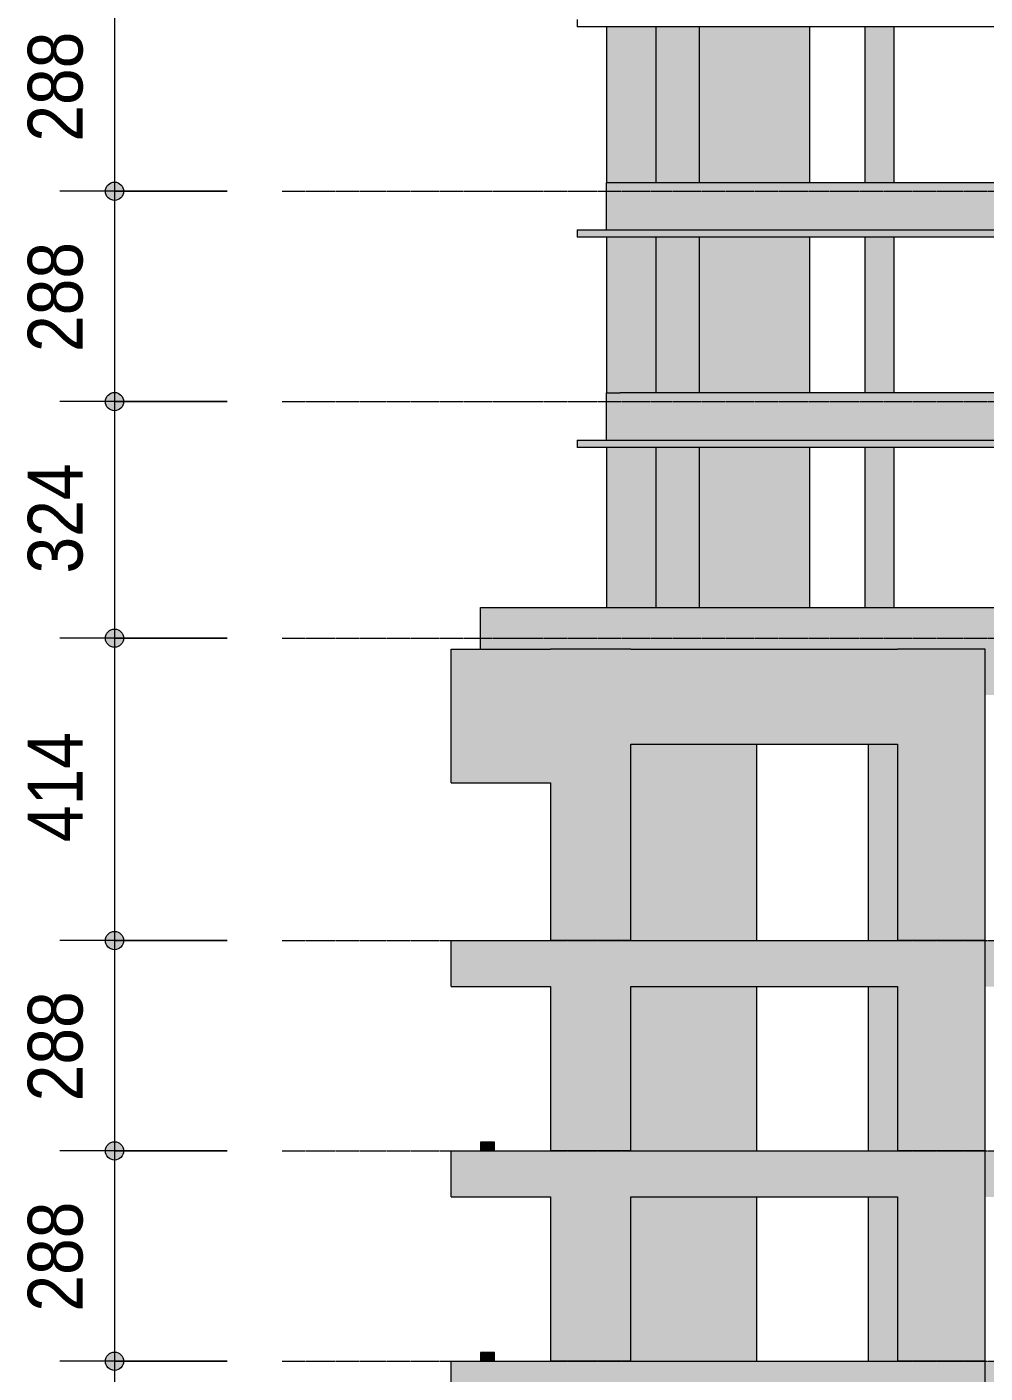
# Model space of a CAD drawing. Header units: centimetres. Extents: x -1475 to 26323, y -1238 to 84208.
# Drawn here: x 12806 to 14119, y 75527 to 77370 of the extents above; entities that cross this region are included whole.
import ezdxf

# ---------------------------------------------------------------- set-up
doc = ezdxf.new("R2010")
doc.units = ezdxf.units.CM
doc.linetypes.add('Centro', pattern=[3.175, 0.635, -0.47625, 1.5875, -0.47625])
for name, color, linetype, lineweight in [('A-ANNO-DIMS', 7, 'Continuous', 9), ('A-ANNO-DIMS-500', 7, 'Continuous', 9), ('A-FLOR', 7, 'Continuous', 9), ('A-FLOR-LEVL', 7, 'Continuous', 9), ('S-BEAM', 7, 'Continuous', 9), ('S-COLS', 7, 'Continuous', 9)]:
    doc.layers.add(name, color=color, linetype=linetype, lineweight=lineweight)
doc.styles.add('Fira Sans_5', font='', dxfattribs={"width": 0.9, "height": 75})
doc.styles.get('Fira Sans_5').set_extended_font_data('Fira Sans')
doc.dimstyles.new('PED_R80_1_5mm_ACIMA_As_ESQ__R00_6', dxfattribs={"dimscale": 30.48, "dimtxt": 102.298456, "dimasz": 3.28084, "dimexe": 2.46063, "dimexo": 2.46063, "dimgap": 0.492126, "dimtad": 1, "dimdec": 1, "dimrnd": 0.5, "dimdsep": 46, "dimtxsty": 'Fira Sans_5', "dimblk1": 'DOTSMALL', "dimblk2": 'DOTSMALL', "dimsah": 1, "dimcen": 0.09, "dimdle": 4.92126, "dimazin": 0, "dimtfac": 1, "dimtdec": 4, "dimtix": 1, "dimtmove": 0, "dimatfit": 3, "dimfxl": 1, "dimtvp": 1, "dimtolj": 1, "dimtzin": 0, "dimarcsym": 2})

# ---------------------------------------------------------------- blocks, each defined once
blk = doc.blocks.new('DIMBLOCK433-CT301 - CORTE ESQ_ DSUP')
at = {"layer": 'A-ANNO-DIMS-500', "true_color": 0x000032}
h = blk.add_hatch(color=178, dxfattribs=at)
edge = h.paths.add_edge_path(flags=0)
edge.add_arc((12926.4, 77433), 12.5, 0, 360)
h = blk.add_hatch(color=178, dxfattribs=at)
edge = h.paths.add_edge_path(flags=0)
edge.add_arc((12926.4, 77145), 12.5, 0, 360)
at = {"layer": 'A-ANNO-DIMS-500', "color": 178, "true_color": 0x000032}
for p, q in [((13080.8, 77433), (12851.4, 77433)), ((12926.4, 77433), (12926.4, 77145)), ((12926.4, 77433), (13080.8, 77433)), ((13080.8, 77145), (12851.4, 77145)), ((12926.4, 77145), (13080.8, 77145))]:
    blk.add_line(p, q, dxfattribs=at)
for centre in [(12926.4, 77433), (12926.4, 77145)]:
    blk.add_circle(centre, 12.5, dxfattribs=at)
at = {"layer": 'A-ANNO-DIMS-500', "color": 0, "insert": (12807.6, 77212.9), "char_height": 75, "width": 182.563, "attachment_point": 1, "rotation": 90, "line_spacing_factor": 1.049215, "style": 'Fira Sans_5'}
blk.add_mtext('288', dxfattribs=at)
blk = doc.blocks.new('_DotSmall')
at = {"color": 0, "linetype": 'ByBlock', "const_width": 0.5}
blk.add_lwpolyline([(-0.0625, 0, 1), (0.0625, 0, 1)], format="xyb", close=True, dxfattribs=at)
blk = doc.blocks.new('DIMBLOCK434-CT301 - CORTE ESQ_ DSUP')
at = {"layer": 'A-ANNO-DIMS-500', "true_color": 0x000032}
h = blk.add_hatch(color=178, dxfattribs=at)
edge = h.paths.add_edge_path(flags=0)
edge.add_arc((12926.4, 77145), 12.5, 0, 360)
h = blk.add_hatch(color=178, dxfattribs=at)
edge = h.paths.add_edge_path(flags=0)
edge.add_arc((12926.4, 76857), 12.5, 0, 360)
at = {"layer": 'A-ANNO-DIMS-500', "color": 178, "true_color": 0x000032}
for p, q in [((13080.8, 77145), (12851.4, 77145)), ((12926.4, 77145), (12926.4, 76857)), ((12926.4, 77145), (13080.8, 77145)), ((13080.8, 76857), (12851.4, 76857)), ((12926.4, 76857), (13080.8, 76857))]:
    blk.add_line(p, q, dxfattribs=at)
for centre in [(12926.4, 77145), (12926.4, 76857)]:
    blk.add_circle(centre, 12.5, dxfattribs=at)
at = {"layer": 'A-ANNO-DIMS-500', "color": 0, "insert": (12807.6, 76924.9), "char_height": 75, "width": 182.563, "attachment_point": 1, "rotation": 90, "line_spacing_factor": 1.049215, "style": 'Fira Sans_5'}
blk.add_mtext('288', dxfattribs=at)
blk = doc.blocks.new('DIMBLOCK435-CT301 - CORTE ESQ_ DSUP')
at = {"layer": 'A-ANNO-DIMS-500', "true_color": 0x000032}
h = blk.add_hatch(color=178, dxfattribs=at)
edge = h.paths.add_edge_path(flags=0)
edge.add_arc((12926.4, 76857), 12.5, 0, 360)
h = blk.add_hatch(color=178, dxfattribs=at)
edge = h.paths.add_edge_path(flags=0)
edge.add_arc((12926.4, 76533), 12.5, 0, 360)
at = {"layer": 'A-ANNO-DIMS-500', "color": 178, "true_color": 0x000032}
for p, q in [((13080.8, 76857), (12851.4, 76857)), ((12926.4, 76857), (12926.4, 76533)), ((12926.4, 76857), (13080.8, 76857)), ((13080.8, 76533), (12851.4, 76533)), ((12926.4, 76533), (13080.8, 76533))]:
    blk.add_line(p, q, dxfattribs=at)
for centre in [(12926.4, 76857), (12926.4, 76533)]:
    blk.add_circle(centre, 12.5, dxfattribs=at)
at = {"layer": 'A-ANNO-DIMS-500', "color": 0, "insert": (12807.6, 76621.6), "char_height": 75, "width": 176.268, "attachment_point": 1, "rotation": 90, "line_spacing_factor": 1.049215, "style": 'Fira Sans_5'}
blk.add_mtext('324', dxfattribs=at)
blk = doc.blocks.new('DIMBLOCK436-CT301 - CORTE ESQ_ DSUP')
at = {"layer": 'A-ANNO-DIMS-500', "true_color": 0x000032}
h = blk.add_hatch(color=178, dxfattribs=at)
edge = h.paths.add_edge_path(flags=0)
edge.add_arc((12926.4, 76533), 12.5, 0, 360)
h = blk.add_hatch(color=178, dxfattribs=at)
edge = h.paths.add_edge_path(flags=0)
edge.add_arc((12926.4, 76119), 12.5, 0, 360)
at = {"layer": 'A-ANNO-DIMS-500', "color": 178, "true_color": 0x000032}
for p, q in [((13080.8, 76533), (12851.4, 76533)), ((12926.4, 76533), (12926.4, 76119)), ((12926.4, 76533), (13080.8, 76533)), ((13080.8, 76119), (12851.4, 76119)), ((12926.4, 76119), (13080.8, 76119))]:
    blk.add_line(p, q, dxfattribs=at)
for centre in [(12926.4, 76533), (12926.4, 76119)]:
    blk.add_circle(centre, 12.5, dxfattribs=at)
at = {"layer": 'A-ANNO-DIMS-500', "color": 0, "insert": (12807.6, 76253.9), "char_height": 75, "width": 173.12, "attachment_point": 1, "rotation": 90, "line_spacing_factor": 1.049215, "style": 'Fira Sans_5'}
blk.add_mtext('414', dxfattribs=at)
blk = doc.blocks.new('DIMBLOCK437-CT301 - CORTE ESQ_ DSUP')
at = {"layer": 'A-ANNO-DIMS-500', "true_color": 0x000032}
h = blk.add_hatch(color=178, dxfattribs=at)
edge = h.paths.add_edge_path(flags=0)
edge.add_arc((12926.4, 76119), 12.5, 0, 360)
h = blk.add_hatch(color=178, dxfattribs=at)
edge = h.paths.add_edge_path(flags=0)
edge.add_arc((12926.4, 75831), 12.5, 0, 360)
at = {"layer": 'A-ANNO-DIMS-500', "color": 178, "true_color": 0x000032}
for p, q in [((13080.8, 76119), (12851.4, 76119)), ((12926.4, 76119), (12926.4, 75831)), ((12926.4, 76119), (13080.8, 76119)), ((13080.8, 75831), (12851.4, 75831)), ((12926.4, 75831), (13080.8, 75831))]:
    blk.add_line(p, q, dxfattribs=at)
for centre in [(12926.4, 76119), (12926.4, 75831)]:
    blk.add_circle(centre, 12.5, dxfattribs=at)
at = {"layer": 'A-ANNO-DIMS-500', "color": 0, "insert": (12807.6, 75898.9), "char_height": 75, "width": 182.563, "attachment_point": 1, "rotation": 90, "line_spacing_factor": 1.049215, "style": 'Fira Sans_5'}
blk.add_mtext('288', dxfattribs=at)
blk = doc.blocks.new('DIMBLOCK438-CT301 - CORTE ESQ_ DSUP')
at = {"layer": 'A-ANNO-DIMS-500', "true_color": 0x000032}
h = blk.add_hatch(color=178, dxfattribs=at)
edge = h.paths.add_edge_path(flags=0)
edge.add_arc((12926.4, 75831), 12.5, 0, 360)
h = blk.add_hatch(color=178, dxfattribs=at)
edge = h.paths.add_edge_path(flags=0)
edge.add_arc((12926.4, 75543), 12.5, 0, 360)
at = {"layer": 'A-ANNO-DIMS-500', "color": 178, "true_color": 0x000032}
for p, q in [((13080.8, 75831), (12851.4, 75831)), ((12926.4, 75831), (12926.4, 75543)), ((12926.4, 75831), (13080.8, 75831)), ((13080.8, 75543), (12851.4, 75543)), ((12926.4, 75543), (13080.8, 75543))]:
    blk.add_line(p, q, dxfattribs=at)
for centre in [(12926.4, 75831), (12926.4, 75543)]:
    blk.add_circle(centre, 12.5, dxfattribs=at)
at = {"layer": 'A-ANNO-DIMS-500', "color": 0, "insert": (12807.6, 75610.9), "char_height": 75, "width": 182.563, "attachment_point": 1, "rotation": 90, "line_spacing_factor": 1.049215, "style": 'Fira Sans_5'}
blk.add_mtext('288', dxfattribs=at)
blk = doc.blocks.new('DIMBLOCK439-CT301 - CORTE ESQ_ DSUP')
at = {"layer": 'A-ANNO-DIMS-500', "true_color": 0x000032}
h = blk.add_hatch(color=178, dxfattribs=at)
edge = h.paths.add_edge_path(flags=0)
edge.add_arc((12926.4, 75543), 12.5, 0, 360)
h = blk.add_hatch(color=178, dxfattribs=at)
edge = h.paths.add_edge_path(flags=0)
edge.add_arc((12926.4, 75255), 12.5, 0, 360)
at = {"layer": 'A-ANNO-DIMS-500', "color": 178, "true_color": 0x000032}
for p, q in [((13080.8, 75543), (12851.4, 75543)), ((12926.4, 75543), (12926.4, 75255)), ((12926.4, 75543), (13080.8, 75543)), ((13080.8, 75255), (12851.4, 75255)), ((12926.4, 75255), (13080.8, 75255))]:
    blk.add_line(p, q, dxfattribs=at)
for centre in [(12926.4, 75543), (12926.4, 75255)]:
    blk.add_circle(centre, 12.5, dxfattribs=at)
at = {"layer": 'A-ANNO-DIMS-500', "color": 0, "insert": (12807.6, 75322.9), "char_height": 75, "width": 182.563, "attachment_point": 1, "rotation": 90, "line_spacing_factor": 1.049215, "style": 'Fira Sans_5'}
blk.add_mtext('288', dxfattribs=at)

msp = doc.modelspace()

# ---------------------------------------------------------------- hatches: boundary and pattern name
at = {"layer": 'A-FLOR', "true_color": 0xc0c0c0}
for points in [[(13560, 77082), (14465, 77082), (14464.5, 77092), (13560, 77092)], [(13600, 76794), (14465, 76794), (14464.5, 76804), (13560, 76804), (13560, 76794)]]:
    msp.add_hatch(color=9, dxfattribs=at).paths.add_polyline_path(points, flags=0)
at = {"layer": 'S-BEAM', "true_color": 0xc0c0c0}
for points in [[(13619, 77092), (13619, 77157), (13600, 77157), (13600, 77092)], [(13627.11, 77092), (14290, 77092), (14290, 77157), (13619, 77157), (13619, 77092)], [(13619, 76804), (13619, 76869), (13600, 76869), (13600, 76804)], [(13446.5, 76518), (13446.5, 76575), (13427.5, 76575), (13427.5, 76518)], [(14272.5, 76455), (14272.5, 76518), (14291.5, 76518), (14291.5, 76575), (13446.5, 76575), (13446.5, 76518), (14118.5, 76518), (14118.5, 76455)], [(13523.5, 76335), (13523.5, 76518), (13387.5, 76518), (13387.5, 76335), (13465.72, 76335)], [(13998.5, 76388), (13998.5, 76518), (13633.5, 76518), (13633.5, 76388), (13909.41, 76388)], [(13387.5, 76056), (13523.5, 76056), (13523.5, 76119), (13387.5, 76119), (13387.5, 76062.02)], [(13998.5, 76056), (13998.5, 76119), (13633.5, 76119), (13633.5, 76056), (13958.5, 76056)], [(14118.5, 76056), (14272.5, 76056), (14272.5, 76119), (14118.5, 76119), (14118.5, 76062.02)], [(13427.5, 75831), (13446.5, 75831), (13446.5, 75843), (13427.5, 75843)], [(13387.5, 75768), (13523.5, 75768), (13523.5, 75831), (13387.5, 75831)], [(13998.5, 75768), (13998.5, 75831), (13633.5, 75831), (13633.5, 75768), (13958.5, 75768)], [(14272.5, 75768), (14272.5, 75831), (14118.5, 75831), (14118.5, 75768), (14163.3, 75768)], [(13427.5, 75543.01), (13446.5, 75543.01), (13446.5, 75555.01), (13427.5, 75555.01)], [(13387.5, 75480.01), (13523.5, 75480.01), (13523.5, 75543.01), (13387.5, 75543.01)], [(13958.5, 75480.01), (13998.5, 75480.01), (13998.5, 75543.01), (13633.5, 75543.01), (13633.5, 75480.01), (13909.41, 75480.01)], [(14272.5, 75480.01), (14272.5, 75543.01), (14118.5, 75543.01), (14118.5, 75480.01), (14163.3, 75480.01)]]:
    msp.add_hatch(color=9, dxfattribs=at).paths.add_polyline_path(points, flags=0)
h = msp.add_hatch(color=9, dxfattribs=at)
h.paths.add_polyline_path([(14265.89, 76804), (14290, 76804), (14290, 76869), (13619, 76869), (13619, 76804), (14224.91, 76804)], flags=0)
h.paths.add_polyline_path([(14255.91, 76821), (14224.91, 76821), (14224.91, 76842), (14255.91, 76842), (14255.91, 76821.87)], flags=0)
at = {"layer": 'S-COLS', "true_color": 0xc0c0c0}
h = msp.add_hatch(color=9, dxfattribs=at)
h.paths.add_polyline_path([(13600, 77157), (13667.51, 77157), (13667.5, 77370), (13600, 77370), (13600, 77164.37)], flags=0)
h.paths.add_polyline_path([(13727.5, 77157), (13878.5, 77157), (13878.5, 77370), (13727.5, 77370), (13727.5, 77164.37)], flags=0)
for points in [[(13667.51, 77157), (13697.5, 77157), (13697.5, 77370), (13667.6, 77370), (13667.51, 77164.37)], [(13718.72, 77157), (13727.5, 77157), (13726.93, 77370), (13697.5, 77370), (13697.5, 77157), (13718.45, 77157)], [(13954, 77157), (13994, 77157), (13994, 77370), (13954, 77370), (13954, 77164.37)], [(13667.51, 76869), (13697.5, 76869), (13697.5, 77082), (13667.6, 77082), (13667.56, 76980.64)], [(13718.72, 76869), (13727.5, 76869), (13726.93, 77082), (13697.5, 77082), (13697.5, 76869), (13718.45, 76869)], [(13956.96, 76869), (13994, 76869), (13994, 77082), (13954, 77082), (13954, 76869)], [(13667.5, 76575), (13697.5, 76575), (13697.5, 76794), (13667.5, 76794), (13667.5, 76613.19)], [(13718.72, 76575), (13727.5, 76575), (13726.93, 76794), (13697.5, 76794), (13697.5, 76575), (13717.95, 76575)], [(13954, 76575), (13994, 76575), (13994, 76794), (13954, 76794)], [(13523.5, 76119), (13633.5, 76119), (13633.5, 76518), (13523.5, 76518), (13523.5, 76335)], [(14118.5, 76119), (14118.5, 76518), (13998.5, 76518), (13998.5, 76119)], [(13806, 76119), (13806, 76388), (13633.5, 76388), (13633.5, 76119)], [(13998.5, 76119), (13998.5, 76388), (13958.5, 76388), (13958.5, 76119), (13964.9, 76119)], [(13633.5, 75831), (13633.5, 76119), (13523.5, 76119), (13523.5, 75831), (13533.01, 75831)], [(14118.5, 75831), (14118.5, 76119), (13998.5, 76119), (13998.5, 75831)], [(13806, 75831), (13806, 76056), (13633.5, 76056), (13633.5, 75831)], [(13998.5, 75831), (13998.5, 76056), (13958.5, 76056), (13958.5, 75831)], [(13633.5, 75543.01), (13633.5, 75831), (13523.5, 75831), (13523.5, 75543.01), (13533.01, 75543.01)], [(13998.5, 75543.01), (14118.5, 75543.01), (14118.5, 75831), (13998.5, 75831), (13998.5, 75694.57)], [(13806, 75543.01), (13806, 75768), (13633.5, 75768), (13633.5, 75543.01)], [(13998.5, 75543.01), (13998.5, 75768), (13958.5, 75768), (13958.5, 75543.01)], [(13533.01, 75255.01), (13633.5, 75255.01), (13633.5, 75543.01), (13523.5, 75543.01), (13523.5, 75255.01)], [(13998.5, 75255.01), (14118.5, 75255.01), (14118.5, 75543.01), (13998.5, 75543.01), (13998.5, 75327.12)]]:
    msp.add_hatch(color=9, dxfattribs=at).paths.add_polyline_path(points, flags=0)
h = msp.add_hatch(color=9, dxfattribs=at)
h.paths.add_polyline_path([(13600, 76869), (13667.51, 76869), (13667.5, 77082), (13600, 77082), (13600, 76980.64)], flags=0)
h.paths.add_polyline_path([(13878.5, 76869), (13878.5, 77082), (13727.5, 77082), (13727.5, 76869), (13863.65, 76869)], flags=0)
h = msp.add_hatch(color=9, dxfattribs=at)
h.paths.add_polyline_path([(13600, 76575), (13667.5, 76575), (13667.5, 76794), (13600, 76794), (13600, 76613.19)], flags=0)
h.paths.add_polyline_path([(13878.5, 76575), (13878.5, 76794), (13727.5, 76794), (13727.5, 76575), (13820.99, 76575)], flags=0)

# ---------------------------------------------------------------- linework, layer by layer
at = {"layer": 'A-FLOR'}
for p, q in [((13560, 77380), (13560, 77370)), ((14465, 77370), (13560, 77370)), ((13560, 77092), (14465, 77092)), ((13560, 77092), (13560, 77082)), ((14465, 77082), (13560, 77082)), ((13560, 76804), (14465, 76804)), ((13560, 76804), (13560, 76794)), ((14465, 76794), (13560, 76794))]:
    msp.add_line(p, q, dxfattribs=at)
at = {"layer": 'A-FLOR-LEVL', "linetype": 'Centro'}
for p, q in [((13155.75, 77145), (16954.35, 77145)), ((13155.75, 76857), (16954.35, 76857)), ((13155.75, 76533), (16954.35, 76533)), ((13155.75, 76119), (16954.35, 76119)), ((13155.75, 75831), (16954.35, 75831)), ((13155.75, 75543.01), (16954.35, 75543.01))]:
    msp.add_line(p, q, dxfattribs=at)
at = {"layer": 'S-BEAM'}
for p, q in [((13600, 77157), (13619, 77157)), ((13600, 77092), (13600, 77157)), ((13619, 77157), (14290, 77157)), ((13600, 76869), (13619, 76869)), ((13600, 76804), (13600, 76869)), ((14290, 76869), (13619, 76869)), ((13427.5, 76575), (13446.5, 76575)), ((13427.5, 76518), (13427.5, 76575)), ((13446.5, 76575), (14291.5, 76575)), ((13387.5, 76335), (13387.5, 76518)), ((13387.5, 76518), (13523.5, 76518)), ((13633.5, 76518), (13998.5, 76518)), ((13633.5, 76388), (13998.5, 76388)), ((13387.5, 76335), (13523.5, 76335)), ((13387.5, 76056), (13387.5, 76119)), ((13387.5, 76119), (13523.5, 76119)), ((13633.5, 76119), (13998.5, 76119)), ((13387.5, 76056), (13523.5, 76056)), ((13633.5, 76056), (13998.5, 76056)), ((13446.5, 75843), (13427.5, 75843)), ((13427.5, 75843), (13427.5, 75831)), ((13446.5, 75831), (13446.5, 75843)), ((13387.5, 75768), (13387.5, 75831)), ((13387.5, 75831), (13523.5, 75831)), ((13633.5, 75831), (13998.5, 75831)), ((13387.5, 75768), (13523.5, 75768)), ((13633.5, 75768), (13998.5, 75768)), ((13446.5, 75555.01), (13427.5, 75555.01)), ((13427.5, 75555.01), (13427.5, 75543.01)), ((13446.5, 75543.01), (13446.5, 75555.01)), ((13387.5, 75480.01), (13387.5, 75543.01)), ((13387.5, 75543.01), (13523.5, 75543.01)), ((13633.5, 75543.01), (13998.5, 75543.01))]:
    msp.add_line(p, q, dxfattribs=at)
at = {"layer": 'S-COLS'}
for p, q in [((13600, 77370), (13600, 77157)), ((13667.5, 77370), (13667.5, 77157)), ((13727.5, 77157), (13727.5, 77370)), ((13878.5, 77157), (13878.5, 77370)), ((13954, 77370), (13954, 77157)), ((13994, 77157), (13994, 77370)), ((13600, 77082), (13600, 76869)), ((13667.5, 77082), (13667.5, 76869)), ((13727.5, 76869), (13727.5, 77082)), ((13878.5, 76869), (13878.5, 77082)), ((13954, 77082), (13954, 76869)), ((13994, 76869), (13994, 77082)), ((13600, 76794), (13600, 76575)), ((13667.5, 76794), (13667.5, 76575)), ((13727.5, 76575), (13727.5, 76794)), ((13878.5, 76575), (13878.5, 76794)), ((13954, 76794), (13954, 76575)), ((13994, 76575), (13994, 76794)), ((13633.5, 76518), (13523.5, 76518)), ((14118.5, 76518), (13998.5, 76518)), ((14118.5, 76119), (14118.5, 76518)), ((13633.5, 76119), (13633.5, 76388)), ((13806, 76119), (13806, 76388)), ((13958.5, 76388), (13958.5, 76119)), ((13998.5, 76388), (13998.5, 76119)), ((13523.5, 76335), (13523.5, 76119)), ((13633.5, 76119), (13523.5, 76119)), ((13633.5, 76119), (13523.5, 76119)), ((14118.5, 76119), (13998.5, 76119)), ((14118.5, 76119), (13998.5, 76119)), ((14118.5, 75831), (14118.5, 76119)), ((13523.5, 76056), (13523.5, 75831)), ((13633.5, 75831), (13633.5, 76056)), ((13806, 75831), (13806, 76056)), ((13958.5, 76056), (13958.5, 75831)), ((13998.5, 76056), (13998.5, 75831)), ((13633.5, 75831), (13523.5, 75831)), ((13633.5, 75831), (13523.5, 75831)), ((14118.5, 75831), (13998.5, 75831)), ((14118.5, 75831), (13998.5, 75831)), ((14118.5, 75543.01), (14118.5, 75831)), ((13523.5, 75768), (13523.5, 75543.01)), ((13633.5, 75543.01), (13633.5, 75768)), ((13806, 75543.01), (13806, 75768)), ((13958.5, 75768), (13958.5, 75543.01)), ((13998.5, 75768), (13998.5, 75543.01)), ((13633.5, 75543.01), (13523.5, 75543.01)), ((13633.5, 75543.01), (13523.5, 75543.01)), ((14118.5, 75543.01), (13998.5, 75543.01)), ((14118.5, 75543.01), (13998.5, 75543.01)), ((14118.5, 75255.01), (14118.5, 75543.01))]:
    msp.add_line(p, q, dxfattribs=at)

# ---------------------------------------------------------------- dimensions: what is measured, and where the dimension line sits
at = {"layer": 'A-ANNO-DIMS', "color": 178, "true_color": 0x000032}
for base, p1, p2, override, picture, middle in [((12926.42, 77145), (13155.75, 77433), (13155.75, 77145), {"dimpost": '<>', "dimfxl": 288}, 'DIMBLOCK433-CT301 - CORTE ESQ_ DSUP', (12873.26, 77289)), ((12926.42, 76857), (13155.75, 77145), (13155.75, 76857), {"dimpost": '<>', "dimfxl": 288}, 'DIMBLOCK434-CT301 - CORTE ESQ_ DSUP', (12873.26, 77001)), ((12926.42, 76533), (13155.75, 76857), (13155.75, 76533), {"dimpost": '<>', "dimfxl": 323.998}, 'DIMBLOCK435-CT301 - CORTE ESQ_ DSUP', (12873.26, 76695)), ((12926.42, 76119), (13155.75, 76533), (13155.75, 76119), {"dimpost": '<>', "dimfxl": 414.002}, 'DIMBLOCK436-CT301 - CORTE ESQ_ DSUP', (12873.92, 76326)), ((12926.42, 75831), (13155.75, 76119), (13155.75, 75831), {"dimpost": '<>', "dimfxl": 288}, 'DIMBLOCK437-CT301 - CORTE ESQ_ DSUP', (12873.26, 75975)), ((12926.42, 75543.01), (13155.75, 75831), (13155.75, 75543.01), {"dimpost": '<>', "dimfxl": 287.995}, 'DIMBLOCK438-CT301 - CORTE ESQ_ DSUP', (12873.26, 75687)), ((12926.42, 75255.01), (13155.75, 75543.01), (13155.75, 75255.01), {"dimpost": '<>', "dimfxl": 288}, 'DIMBLOCK439-CT301 - CORTE ESQ_ DSUP', (12873.26, 75399.01))]:
    dim = msp.add_linear_dim(base=base, p1=p1, p2=p2, angle=90, dimstyle='PED_R80_1_5mm_ACIMA_As_ESQ__R00_6', override=override, dxfattribs=at)
    dim.commit()
    dim.dimension.update_dxf_attribs({"geometry": picture, "text_midpoint": middle})

doc.saveas('drawing.dxf')
